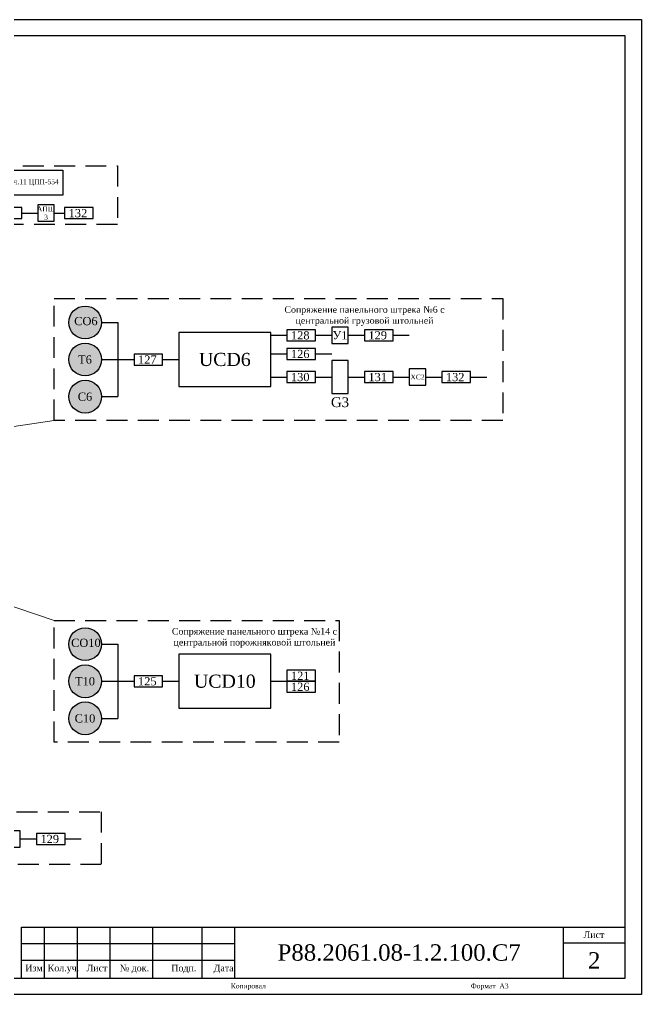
# Model space of a CAD drawing. Header units: millimetres. Extents: x 2309 to 3632, y -1063 to -766.
# Drawn here: x 2996.9 to 3186.3, y -1063.2 to -766.2 of the extents above; entities that cross this region are included whole.
import ezdxf

# ---------------------------------------------------------------- set-up
doc = ezdxf.new("R2010")
doc.units = ezdxf.units.MM
doc.header["$MEASUREMENT"] = 0
doc.linetypes.add('DASHED2', pattern=[9.525, 6.35, -3.175])
doc.linetypes.add('HIDDEN', pattern=[0.375, 0.25, -0.125])
for name, color, linetype in [('вен.з.г.471', 7, 'Continuous'), ('ГВУ', 7, 'Continuous'), ('Д н2', 3, 'Continuous'), ('Раскраска позиций ПЛА', 7, 'Continuous')]:
    doc.layers.add(name, color=color, linetype=linetype)
for name, color, linetype, lineweight in [('ВР воздух', 1, 'Continuous', 40), ('Подсистема Газовый контроль', 1, 'HIDDEN', 30), ('ФЗ вода', 1, 'Continuous', 40)]:
    doc.layers.add(name, color=color, linetype=linetype, lineweight=lineweight)
doc.styles.add('ASHADE', font='simplex.shx', dxfattribs={"height": 0.2})
doc.styles.get("Standard").update_dxf_attribs({"font": 'TIMES.TTF'})

msp = doc.modelspace()

# ---------------------------------------------------------------- hatches: boundary and pattern name
at = {"layer": 'Д н2', "lineweight": 50}
h = msp.add_hatch(color=256, dxfattribs=at)
h.set_gradient(color1=(0, 255, 0), color2=(0, 255, 0), tint=1)
edge = h.paths.add_edge_path()
edge.add_arc((3016.86, -858.45), 5, 0, 360)
h = msp.add_hatch(color=256, dxfattribs=at)
h.set_gradient(color1=(0, 255, 0), color2=(0, 255, 0), tint=1)
edge = h.paths.add_edge_path()
edge.add_arc((3016.86, -956.45), 5, 0, 360)
at = {"layer": 'Раскраска позиций ПЛА', "lineweight": 80}
h = msp.add_hatch(color=3, dxfattribs=at)
edge = h.paths.add_edge_path()
edge.add_arc((3016.86, -858.45), 5, 0, 360)
h = msp.add_hatch(color=3, dxfattribs=at)
edge = h.paths.add_edge_path()
edge.add_arc((3016.86, -869.75), 5, 0, 360)
h = msp.add_hatch(color=3, dxfattribs=at)
edge = h.paths.add_edge_path()
edge.add_arc((3016.86, -881.06), 5, 0, 360)
h = msp.add_hatch(color=3, dxfattribs=at)
edge = h.paths.add_edge_path()
edge.add_arc((3016.86, -956.45), 5, 0, 360)
h = msp.add_hatch(color=3, dxfattribs=at)
edge = h.paths.add_edge_path()
edge.add_arc((3016.86, -967.76), 5, 0, 360)
h = msp.add_hatch(color=3, dxfattribs=at)
edge = h.paths.add_edge_path()
edge.add_arc((3016.86, -979.06), 5, 0, 360)

# ---------------------------------------------------------------- linework, layer by layer
at = {"color": 1, "lineweight": -3}
msp.add_line((3007.46, -825.15), (3010.61, -825.15), dxfattribs=at)
at = {"linetype": 'Continuous'}
for p, q in [((2997.47, -1042.68), (3181.26, -1042.68)), ((3004.47, -1058.17), (3004.47, -1042.68)), ((3014.47, -1058.17), (3014.47, -1042.68)), ((3024.47, -1058.17), (3024.47, -1042.68)), ((3037.47, -1058.17), (3037.47, -1042.68)), ((3052.47, -1058.17), (3052.47, -1042.68)), ((3062.47, -1058.17), (3062.47, -1042.68)), ((3162.47, -1058.17), (3162.47, -1042.68)), ((2997.47, -1047.68), (3062.47, -1047.68)), ((3162.47, -1047.39), (3181.26, -1047.39)), ((2997.47, -1052.68), (3062.47, -1052.68))]:
    msp.add_line(p, q, dxfattribs=at)
for points in [[(2766.26, -1063.17), (2766.26, -766.17), (3186.26, -766.17), (3186.26, -1063.17), (2766.26, -1063.17)], [(3181.26, -1058.17), (3181.26, -771.17), (2786.26, -771.17), (2786.26, -1058.17), (3181.26, -1058.17)]]:
    msp.add_lwpolyline(points)
at = {"linetype": 'DASHED2'}
for points in [[(2978.84, -810.74), (3026.68, -810.74), (3026.68, -828.57), (2978.84, -828.57)], [(3007.37, -851.2), (3144.01, -851.2), (3144.01, -888.31), (3007.37, -888.31)], [(3007.37, -949.2), (3094.15, -949.2), (3094.15, -986.31), (3007.37, -986.31)], [(2967.38, -1007.51), (3021.76, -1007.51), (3021.76, -1023.52), (2967.38, -1023.52)]]:
    msp.add_lwpolyline(points, close=True, dxfattribs=at)
for points in [[(2984.01, -812.04), (3010.04, -812.04), (3010.04, -819.63), (2984.01, -819.63)], [(2988.8, -826.82), (2997.52, -826.82), (2997.52, -823.48), (2988.8, -823.48)], [(3010.61, -826.82), (3019.32, -826.82), (3019.32, -823.48), (3010.61, -823.48)], [(3078.31, -864.04), (3087.02, -864.04), (3087.02, -860.69), (3078.31, -860.69)], [(3101.9, -864.04), (3110.61, -864.04), (3110.61, -860.69), (3101.9, -860.69)], [(3078.31, -869.71), (3087.02, -869.71), (3087.02, -866.37), (3078.31, -866.37)], [(3031.74, -871.43), (3040.45, -871.43), (3040.45, -868.08), (3031.74, -868.08)], [(3078.31, -876.76), (3087.02, -876.76), (3087.02, -873.42), (3078.31, -873.42)], [(3101.9, -876.76), (3110.61, -876.76), (3110.61, -873.42), (3101.9, -873.42)], [(3125.49, -876.76), (3134.2, -876.76), (3134.2, -873.42), (3125.49, -873.42)], [(3078.31, -967.76), (3087.02, -967.76), (3087.02, -964.41), (3078.31, -964.41)], [(3031.74, -969.43), (3040.45, -969.43), (3040.45, -966.08), (3031.74, -966.08)], [(3078.31, -971.1), (3087.02, -971.1), (3087.02, -967.76), (3078.31, -967.76)], [(3002.02, -1017.46), (3010.73, -1017.46), (3010.73, -1014.12), (3002.02, -1014.12)]]:
    msp.add_lwpolyline(points, close=True)
at = {"linetype": 'Continuous'}
msp.add_lwpolyline([(2997.47, -1058.17), (2997.47, -1042.68)], dxfattribs=at)
at = {"layer": 'вен.з.г.471', "color": 1}
for p, q in [((2997.52, -825.15), (3002.46, -825.15)), ((3021.86, -858.45), (3026.8, -858.45)), ((3026.8, -858.45), (3026.8, -881.06)), ((3073.37, -862.37), (3078.31, -862.37)), ((3087.02, -862.37), (3091.96, -862.37)), ((3096.96, -862.37), (3101.9, -862.37)), ((3110.61, -862.37), (3115.55, -862.37)), ((3021.86, -869.75), (3026.8, -869.75)), ((3026.8, -869.75), (3031.74, -869.75)), ((3040.45, -869.75), (3045.39, -869.75)), ((3073.37, -868.04), (3078.31, -868.04)), ((3087.02, -868.04), (3091.96, -868.04)), ((3073.37, -875.09), (3078.31, -875.09)), ((3087.02, -875.09), (3091.96, -875.09)), ((3096.96, -875.09), (3101.9, -875.09)), ((3110.61, -875.09), (3115.55, -875.09)), ((3120.55, -875.09), (3125.49, -875.09)), ((3134.2, -875.09), (3139.14, -875.09)), ((3021.86, -881.06), (3026.8, -881.06)), ((3021.86, -956.45), (3026.8, -956.45)), ((3026.8, -956.45), (3026.8, -979.06)), ((3021.86, -967.76), (3026.8, -967.76)), ((3026.8, -967.76), (3031.74, -967.76)), ((3040.45, -967.76), (3045.39, -967.76)), ((3073.37, -967.76), (3078.31, -967.76)), ((3021.86, -979.06), (3026.8, -979.06)), ((2997.08, -1015.79), (3002.02, -1015.79)), ((3010.73, -1015.79), (3015.67, -1015.79))]:
    msp.add_line(p, q, dxfattribs=at)
at = {"layer": 'ВР воздух', "color": 0, "lineweight": 20}
for p, q in [((3007.37, -888.31), (2968.76, -894.02)), ((2936.2, -925.18), (3007.37, -949.2))]:
    msp.add_line(p, q, dxfattribs=at)
at = {"layer": 'Подсистема Газовый контроль', "color": 3, "linetype": 'Continuous'}
for points in [[(3002.46, -827.65), (3007.46, -827.65), (3007.46, -822.65), (3002.46, -822.65)], [(3091.96, -864.87), (3096.96, -864.87), (3096.96, -859.87), (3091.96, -859.87)], [(3115.55, -877.59), (3120.55, -877.59), (3120.55, -872.59), (3115.55, -872.59)], [(2992.08, -1018.29), (2997.08, -1018.29), (2997.08, -1013.29), (2992.08, -1013.29)]]:
    msp.add_lwpolyline(points, close=True, dxfattribs=at)
at = {"layer": 'Подсистема Газовый контроль', "color": 5, "linetype": 'Continuous'}
msp.add_lwpolyline([(3091.96, -880.09), (3096.96, -880.09), (3096.96, -870.09), (3091.96, -870.09)], close=True, dxfattribs=at)
at = {"layer": 'Раскраска позиций ПЛА'}
for points in [[(3045.39, -877.97), (3073.37, -877.97), (3073.37, -861.54), (3045.39, -861.54)], [(3045.39, -975.97), (3073.37, -975.97), (3073.37, -959.54), (3045.39, -959.54)]]:
    msp.add_lwpolyline(points, close=True, dxfattribs=at)
at = {"layer": 'Раскраска позиций ПЛА', "lineweight": 30}
for centre in [(3016.86, -858.45), (3016.86, -869.75), (3016.86, -881.06), (3016.86, -956.45), (3016.86, -967.76), (3016.86, -979.06)]:
    msp.add_circle(centre, 5, dxfattribs=at)

# ---------------------------------------------------------------- texts
msp.add_text('Лист', height=2).set_placement((3168.61, -1045.97))
for s, insert, char_height, width, attachment_point in [('UCD6', (3059.38, -869.75), 4, 27.9783, 5), ('UCD10', (3059.38, -967.76), 4, 27.9783, 5), ('Р88.2061.08-1.2.100.С7', (3112.47, -1050.43), 5, 100, 5), ('2', (3171.86, -1052.78), 5, 18.7823, 5), ('Изм. Кол.уч.   Лист     № док.         Подп.       Дата', (3030.34, -1055.43), 2, 64.2562, 5), ('Копировал                                                                                                             Формат  А3', (3061.19, -1059.81), 1.5, 125.062, 1)]:
    msp.add_mtext(s, dxfattribs=dict(insert=insert, char_height=char_height, width=width, attachment_point=attachment_point))
at = {"layer": 'ГВУ', "color": 0}
for s, insert, char_height, width, attachment_point in [('{\\C256;УПП - 5 яч.11 ЦПП-554}', (2997.13, -815.83), 1.5, 25.8261, 5), ('АПШ 3', (3004.96, -825.15), 1.5, 5, 5), ('132', (3011.82, -823.9), 2.5, 7.9063, 1), ('{\\C256;Сопряжение панельного штрека №6 с центральной грузовой штольней}', (3101.91, -856.52), 2, 50.9014, 5), ('СО6', (3017.08, -858.05), 2.5, 7.9063, 5), ('128', (3079.51, -861.12), 2.5, 7.9063, 1), ('У1', (3094.46, -862.37), 2.5, 5, 5), ('129', (3103.1, -861.12), 2.5, 7.9063, 1), ('126', (3079.51, -866.79), 2.5, 7.9063, 1), ('Т6', (3016.8, -869.77), 2.5, 7.9063, 5), ('127', (3032.95, -868.51), 2.5, 7.9063, 1), ('130', (3079.51, -873.84), 2.5, 7.9063, 1), ('131', (3103.1, -873.84), 2.5, 7.9063, 1), ('XC2', (3118.05, -875.09), 1.5, 5, 5), ('132', (3126.69, -873.84), 2.5, 7.9063, 1), ('С6', (3016.8, -881.08), 2.5, 7.9063, 5), ('{\\C256;Сопряжение панельного штрека №14 с центральной порожняковой штольней}', (3068.4, -954.52), 2, 50.9014, 5), ('СО10', (3017.08, -956.06), 2.5, 7.9063, 5), ('121', (3079.51, -964.83), 2.5, 7.9063, 1), ('Т10', (3016.8, -967.77), 2.5, 7.9063, 5), ('125', (3032.95, -966.51), 2.5, 7.9063, 1), ('126', (3079.51, -968.18), 2.5, 7.9063, 1), ('С10', (3016.8, -979.08), 2.5, 7.9063, 5), ('129', (3003.23, -1014.54), 2.5, 7.9063, 1)]:
    msp.add_mtext(s, dxfattribs=dict(at, insert=insert, char_height=char_height, width=width, attachment_point=attachment_point))
at = {"layer": 'ФЗ вода', "color": 0, "lineweight": 20, "insert": (3094.46, -882.76), "char_height": 3, "width": 14.716, "attachment_point": 5, "style": 'ASHADE'}
msp.add_mtext('{\\fTimes New Roman|b0|i0|c204|p18;G3}', dxfattribs=at)

doc.saveas('drawing.dxf')
